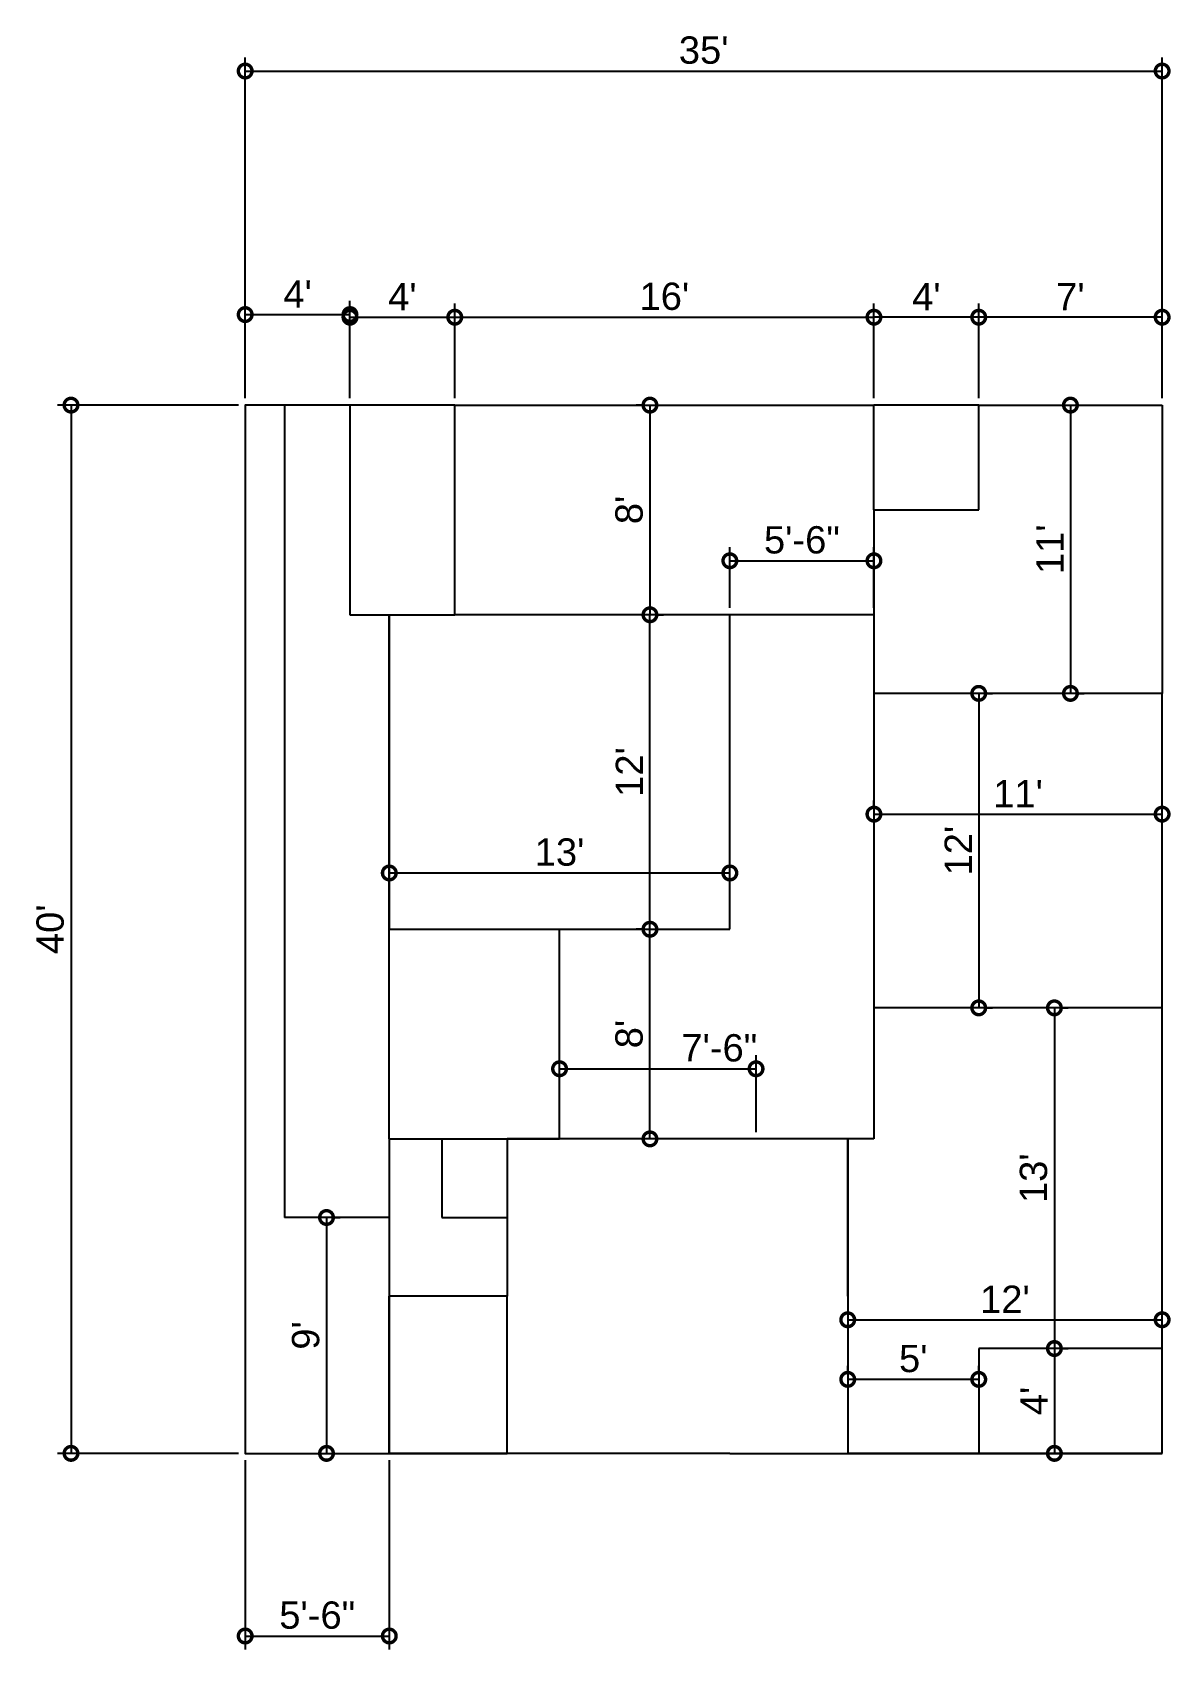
# Model space of a CAD drawing. Header units: feet. Extents: x 3402 to 3924, y -4314 to 48.
# Drawn here: x 3402 to 3924, y -3397 to -2657 of the extents above; entities that cross this region are included whole.
import ezdxf

# ---------------------------------------------------------------- set-up
doc = ezdxf.new("R2010")
doc.units = ezdxf.units.FT
doc.header["$MEASUREMENT"] = 0
for name, color, linetype in [('2d ciling', 52, 'Continuous'), ('2d walls', 9, 'Continuous'), ('dimentions', 230, 'Continuous')]:
    doc.layers.add(name, color=color, linetype=linetype)
doc.styles.get("Standard").update_dxf_attribs({"font": 'arial.ttf'})
doc.dimstyles.new('dimentions', dxfattribs={"dimscale": 5, "dimtxt": 2.5, "dimasz": 2.5, "dimexe": 1.25, "dimexo": 0.625, "dimtad": 1, "dimdec": 4, "dimzin": 0, "dimdsep": 46, "dimlunit": 4, "dimtxsty": 'Standard', "dimblk": 'DOTSMALL', "dimcen": 2.5, "dimadec": 0, "dimazin": 0, "dimtfac": 1, "dimtdec": 4, "dimtofl": 0, "dimtmove": 0, "dimatfit": 3, "dimfxl": 1, "dimtolj": 1, "dimtzin": 0, "dimarcsym": 0})

# ---------------------------------------------------------------- blocks, each defined once
blk = doc.blocks.new('_DotSmall')
at = {"color": 0, "linetype": 'ByBlock', "const_width": 0.5}
blk.add_lwpolyline([(-0.0625, 0, 1), (0.0625, 0, 1)], format="xyb", close=True, dxfattribs=at)
blk = doc.blocks.new('*D38')
at = {"layer": 'Defpoints', "color": 0, "transparency": 16777216}
for p in [(3499.76, -2827.46), (3419.98, -3307.46), (3499.76, -3307.46)]:
    blk.add_point(p, dxfattribs=at)
at = {"layer": 'dimentions', "color": 0, "lineweight": -2, "transparency": 16777216}
for p, q in [((3496.64, -2827.46), (3413.73, -2827.46)), ((3419.98, -2827.46), (3419.98, -3307.46)), ((3496.64, -3307.46), (3413.73, -3307.46))]:
    blk.add_line(p, q, dxfattribs=at)
at = {"layer": 'dimentions', "color": 0, "lineweight": -2, "transparency": 16777216, "xscale": 12.5, "yscale": 12.5, "zscale": 12.5}
for p, rotation in [((3419.98, -2827.46), 90), ((3419.98, -3307.46), 270)]:
    blk.add_blockref('_DotSmall', p, dxfattribs=dict(at, rotation=rotation))
at = {"layer": 'dimentions', "color": 0, "transparency": 16777216, "insert": (3410.47, -3067.46), "char_height": 12.5, "attachment_point": 5, "rotation": 90}
blk.add_mtext("\\A1;40'", dxfattribs=at)
blk = doc.blocks.new('*D39')
at = {"layer": 'Defpoints', "color": 0, "transparency": 16777216}
for p in [(3499.76, -3307.46), (3565.76, -3307.46), (3565.76, -3391.09)]:
    blk.add_point(p, dxfattribs=at)
at = {"layer": 'dimentions', "color": 0, "lineweight": -2, "transparency": 16777216}
for p, q in [((3499.76, -3310.59), (3499.76, -3397.34)), ((3565.76, -3310.59), (3565.76, -3397.34)), ((3499.76, -3391.09), (3565.76, -3391.09))]:
    blk.add_line(p, q, dxfattribs=at)
at = {"layer": 'dimentions', "color": 0, "lineweight": -2, "transparency": 16777216, "xscale": 12.5, "yscale": 12.5, "zscale": 12.5, "rotation": 180}
blk.add_blockref('_DotSmall', (3499.76, -3391.09), dxfattribs=at)
at = {"layer": 'dimentions', "color": 0, "lineweight": -2, "transparency": 16777216, "xscale": 12.5, "yscale": 12.5, "zscale": 12.5}
blk.add_blockref('_DotSmall', (3565.76, -3391.09), dxfattribs=at)
at = {"layer": 'dimentions', "color": 0, "transparency": 16777216, "insert": (3532.76, -3381.58), "char_height": 12.5, "attachment_point": 5}
blk.add_mtext('\\A1;5\'-6"', dxfattribs=at)
blk = doc.blocks.new('*D42')
at = {"layer": 'Defpoints', "color": 0, "transparency": 16777216}
for p in [(3787.76, -2787.21), (3595.76, -2827.46), (3787.76, -2827.46)]:
    blk.add_point(p, dxfattribs=at)
at = {"layer": 'dimentions', "color": 0, "lineweight": -2, "transparency": 16777216}
for p, q in [((3595.76, -2824.34), (3595.76, -2780.96)), ((3787.76, -2824.34), (3787.76, -2780.96)), ((3595.76, -2787.21), (3787.76, -2787.21))]:
    blk.add_line(p, q, dxfattribs=at)
at = {"layer": 'dimentions', "color": 0, "lineweight": -2, "transparency": 16777216, "xscale": 12.5, "yscale": 12.5, "zscale": 12.5, "rotation": 180}
blk.add_blockref('_DotSmall', (3595.76, -2787.21), dxfattribs=at)
at = {"layer": 'dimentions', "color": 0, "lineweight": -2, "transparency": 16777216, "xscale": 12.5, "yscale": 12.5, "zscale": 12.5}
blk.add_blockref('_DotSmall', (3787.76, -2787.21), dxfattribs=at)
at = {"layer": 'dimentions', "color": 0, "transparency": 16777216, "insert": (3691.76, -2777.7), "char_height": 12.5, "attachment_point": 5}
blk.add_mtext("\\A1;16'", dxfattribs=at)
blk = doc.blocks.new('*D43')
at = {"layer": 'Defpoints', "color": 0, "transparency": 16777216}
for p in [(3685.16, -2827.46), (3685.16, -2923.46), (3685.16, -2923.46)]:
    blk.add_point(p, dxfattribs=at)
at = {"layer": 'dimentions', "color": 0, "lineweight": -2, "transparency": 16777216}
for p, q in [((3682.03, -2827.46), (3678.91, -2827.46)), ((3685.16, -2827.46), (3685.16, -2923.46)), ((3682.03, -2923.46), (3678.91, -2923.46))]:
    blk.add_line(p, q, dxfattribs=at)
at = {"layer": 'dimentions', "color": 0, "lineweight": -2, "transparency": 16777216, "xscale": 12.5, "yscale": 12.5, "zscale": 12.5}
for p, rotation in [((3685.16, -2827.46), 90), ((3685.16, -2923.46), 270)]:
    blk.add_blockref('_DotSmall', p, dxfattribs=dict(at, rotation=rotation))
at = {"layer": 'dimentions', "color": 0, "transparency": 16777216, "insert": (3675.65, -2875.46), "char_height": 12.5, "attachment_point": 5, "rotation": 90}
blk.add_mtext("\\A1;8'", dxfattribs=at)
blk = doc.blocks.new('*D44')
at = {"layer": 'Defpoints', "color": 0, "transparency": 16777216}
for p in [(3787.76, -2898.74), (3721.76, -2923.46), (3787.76, -2923.46)]:
    blk.add_point(p, dxfattribs=at)
at = {"layer": 'dimentions', "color": 0, "lineweight": -2, "transparency": 16777216}
for p, q in [((3721.76, -2920.34), (3721.76, -2892.49)), ((3787.76, -2920.34), (3787.76, -2892.49)), ((3721.76, -2898.74), (3787.76, -2898.74))]:
    blk.add_line(p, q, dxfattribs=at)
at = {"layer": 'dimentions', "color": 0, "lineweight": -2, "transparency": 16777216, "xscale": 12.5, "yscale": 12.5, "zscale": 12.5, "rotation": 180}
blk.add_blockref('_DotSmall', (3721.76, -2898.74), dxfattribs=at)
at = {"layer": 'dimentions', "color": 0, "lineweight": -2, "transparency": 16777216, "xscale": 12.5, "yscale": 12.5, "zscale": 12.5}
blk.add_blockref('_DotSmall', (3787.76, -2898.74), dxfattribs=at)
at = {"layer": 'dimentions', "color": 0, "transparency": 16777216, "insert": (3754.76, -2889.23), "char_height": 12.5, "attachment_point": 5}
blk.add_mtext('\\A1;5\'-6"', dxfattribs=at)
blk = doc.blocks.new('*D45')
at = {"layer": 'Defpoints', "color": 0, "transparency": 16777216}
for p in [(3685.16, -2923.46), (3685.16, -2923.46), (3685.16, -3067.46)]:
    blk.add_point(p, dxfattribs=at)
at = {"layer": 'dimentions', "color": 0, "lineweight": -2, "transparency": 16777216}
for p, q in [((3685.16, -3067.46), (3685.16, -2923.46)), ((3688.28, -2923.46), (3691.41, -2923.46)), ((3688.28, -3067.46), (3691.41, -3067.46))]:
    blk.add_line(p, q, dxfattribs=at)
at = {"layer": 'dimentions', "color": 0, "lineweight": -2, "transparency": 16777216, "xscale": 12.5, "yscale": 12.5, "zscale": 12.5}
for p, rotation in [((3685.16, -2923.46), 90), ((3685.16, -3067.46), 270)]:
    blk.add_blockref('_DotSmall', p, dxfattribs=dict(at, rotation=rotation))
at = {"layer": 'dimentions', "color": 0, "transparency": 16777216, "insert": (3675.76, -2995.46), "char_height": 12.5, "attachment_point": 5, "rotation": 90}
blk.add_mtext("\\A1;12'", dxfattribs=at)
blk = doc.blocks.new('*D46')
at = {"layer": 'Defpoints', "color": 0, "transparency": 16777216}
for p in [(3565.76, -3041.7), (3721.76, -3041.7), (3721.76, -3041.7)]:
    blk.add_point(p, dxfattribs=at)
at = {"layer": 'dimentions', "color": 0, "lineweight": -2, "transparency": 16777216}
for p, q in [((3721.76, -3038.57), (3721.76, -3035.45)), ((3565.76, -3041.7), (3721.76, -3041.7)), ((3565.76, -3044.82), (3565.76, -3047.95))]:
    blk.add_line(p, q, dxfattribs=at)
at = {"layer": 'dimentions', "color": 0, "lineweight": -2, "transparency": 16777216, "xscale": 12.5, "yscale": 12.5, "zscale": 12.5, "rotation": 180}
blk.add_blockref('_DotSmall', (3565.76, -3041.7), dxfattribs=at)
at = {"layer": 'dimentions', "color": 0, "lineweight": -2, "transparency": 16777216, "xscale": 12.5, "yscale": 12.5, "zscale": 12.5}
blk.add_blockref('_DotSmall', (3721.76, -3041.7), dxfattribs=at)
at = {"layer": 'dimentions', "color": 0, "transparency": 16777216, "insert": (3643.76, -3032.19), "char_height": 12.5, "attachment_point": 5}
blk.add_mtext("\\A1;13'", dxfattribs=at)
blk = doc.blocks.new('*D47')
at = {"layer": 'Defpoints', "color": 0, "transparency": 16777216}
for p in [(3547.76, -2786), (3499.76, -2827.46), (3547.76, -2827.46)]:
    blk.add_point(p, dxfattribs=at)
at = {"layer": 'dimentions', "color": 0, "lineweight": -2, "transparency": 16777216}
for p, q in [((3499.76, -2824.34), (3499.76, -2779.75)), ((3547.76, -2824.34), (3547.76, -2779.75)), ((3499.76, -2786), (3547.76, -2786))]:
    blk.add_line(p, q, dxfattribs=at)
at = {"layer": 'dimentions', "color": 0, "lineweight": -2, "transparency": 16777216, "xscale": 12.5, "yscale": 12.5, "zscale": 12.5, "rotation": 180}
blk.add_blockref('_DotSmall', (3499.76, -2786), dxfattribs=at)
at = {"layer": 'dimentions', "color": 0, "lineweight": -2, "transparency": 16777216, "xscale": 12.5, "yscale": 12.5, "zscale": 12.5}
blk.add_blockref('_DotSmall', (3547.76, -2786), dxfattribs=at)
at = {"layer": 'dimentions', "color": 0, "transparency": 16777216, "insert": (3523.76, -2776.62), "char_height": 12.5, "attachment_point": 5}
blk.add_mtext("\\A1;4'", dxfattribs=at)
blk = doc.blocks.new('*D48')
at = {"layer": 'Defpoints', "color": 0, "transparency": 16777216}
for p in [(3595.76, -2787.21), (3547.76, -2827.46), (3595.76, -2827.46)]:
    blk.add_point(p, dxfattribs=at)
at = {"layer": 'dimentions', "color": 0, "lineweight": -2, "transparency": 16777216}
for p, q in [((3547.76, -2824.34), (3547.76, -2780.96)), ((3595.76, -2824.34), (3595.76, -2780.96)), ((3547.76, -2787.21), (3595.76, -2787.21))]:
    blk.add_line(p, q, dxfattribs=at)
at = {"layer": 'dimentions', "color": 0, "lineweight": -2, "transparency": 16777216, "xscale": 12.5, "yscale": 12.5, "zscale": 12.5, "rotation": 180}
blk.add_blockref('_DotSmall', (3547.76, -2787.21), dxfattribs=at)
at = {"layer": 'dimentions', "color": 0, "lineweight": -2, "transparency": 16777216, "xscale": 12.5, "yscale": 12.5, "zscale": 12.5}
blk.add_blockref('_DotSmall', (3595.76, -2787.21), dxfattribs=at)
at = {"layer": 'dimentions', "color": 0, "transparency": 16777216, "insert": (3571.76, -2777.83), "char_height": 12.5, "attachment_point": 5}
blk.add_mtext("\\A1;4'", dxfattribs=at)
blk = doc.blocks.new('*D50')
at = {"layer": 'Defpoints', "color": 0, "transparency": 16777216}
for p in [(3835.76, -2787.21), (3835.76, -2827.46), (3919.76, -2827.46)]:
    blk.add_point(p, dxfattribs=at)
at = {"layer": 'dimentions', "color": 0, "lineweight": -2, "transparency": 16777216}
for p, q in [((3835.76, -2824.34), (3835.76, -2780.96)), ((3919.76, -2824.34), (3919.76, -2780.96)), ((3919.76, -2787.21), (3835.76, -2787.21))]:
    blk.add_line(p, q, dxfattribs=at)
at = {"layer": 'dimentions', "color": 0, "lineweight": -2, "transparency": 16777216, "xscale": 12.5, "yscale": 12.5, "zscale": 12.5, "rotation": 180}
blk.add_blockref('_DotSmall', (3835.76, -2787.21), dxfattribs=at)
at = {"layer": 'dimentions', "color": 0, "lineweight": -2, "transparency": 16777216, "xscale": 12.5, "yscale": 12.5, "zscale": 12.5}
blk.add_blockref('_DotSmall', (3919.76, -2787.21), dxfattribs=at)
at = {"layer": 'dimentions', "color": 0, "transparency": 16777216, "insert": (3877.76, -2777.83), "char_height": 12.5, "attachment_point": 5}
blk.add_mtext("\\A1;7'", dxfattribs=at)
blk = doc.blocks.new('*D51')
at = {"layer": 'Defpoints', "color": 0, "transparency": 16777216}
for p in [(3919.76, -2674.48), (3499.76, -2827.46), (3919.76, -2827.46)]:
    blk.add_point(p, dxfattribs=at)
at = {"layer": 'dimentions', "color": 0, "lineweight": -2, "transparency": 16777216}
for p, q in [((3499.76, -2824.34), (3499.76, -2668.23)), ((3919.76, -2824.34), (3919.76, -2668.23)), ((3499.76, -2674.48), (3919.76, -2674.48))]:
    blk.add_line(p, q, dxfattribs=at)
at = {"layer": 'dimentions', "color": 0, "lineweight": -2, "transparency": 16777216, "xscale": 12.5, "yscale": 12.5, "zscale": 12.5, "rotation": 180}
blk.add_blockref('_DotSmall', (3499.76, -2674.48), dxfattribs=at)
at = {"layer": 'dimentions', "color": 0, "lineweight": -2, "transparency": 16777216, "xscale": 12.5, "yscale": 12.5, "zscale": 12.5}
blk.add_blockref('_DotSmall', (3919.76, -2674.48), dxfattribs=at)
at = {"layer": 'dimentions', "color": 0, "transparency": 16777216, "insert": (3709.76, -2664.97), "char_height": 12.5, "attachment_point": 5}
blk.add_mtext("\\A1;35'", dxfattribs=at)
blk = doc.blocks.new('*D52')
at = {"layer": 'Defpoints', "color": 0, "transparency": 16777216}
for p in [(3835.76, -2959.46), (3835.76, -3103.46), (3835.76, -3103.46)]:
    blk.add_point(p, dxfattribs=at)
at = {"layer": 'dimentions', "color": 0, "lineweight": -2, "transparency": 16777216}
for p, q in [((3835.76, -2959.46), (3835.76, -3103.46)), ((3838.89, -2959.46), (3842.01, -2959.46)), ((3838.89, -3103.46), (3842.01, -3103.46))]:
    blk.add_line(p, q, dxfattribs=at)
at = {"layer": 'dimentions', "color": 0, "lineweight": -2, "transparency": 16777216, "xscale": 12.5, "yscale": 12.5, "zscale": 12.5}
for p, rotation in [((3835.76, -2959.46), 90), ((3835.76, -3103.46), 270)]:
    blk.add_blockref('_DotSmall', p, dxfattribs=dict(at, rotation=rotation))
at = {"layer": 'dimentions', "color": 0, "transparency": 16777216, "insert": (3826.36, -3031.46), "char_height": 12.5, "attachment_point": 5, "rotation": 90}
blk.add_mtext("\\A1;12'", dxfattribs=at)
blk = doc.blocks.new('*D53')
at = {"layer": 'Defpoints', "color": 0, "transparency": 16777216}
for p in [(3787.76, -3014.76), (3919.76, -3014.76), (3919.76, -3014.76)]:
    blk.add_point(p, dxfattribs=at)
at = {"layer": 'dimentions', "color": 0, "lineweight": -2, "transparency": 16777216}
for p, q in [((3787.76, -3011.64), (3787.76, -3008.51)), ((3919.76, -3011.64), (3919.76, -3008.51)), ((3787.76, -3014.76), (3919.76, -3014.76))]:
    blk.add_line(p, q, dxfattribs=at)
at = {"layer": 'dimentions', "color": 0, "lineweight": -2, "transparency": 16777216, "xscale": 12.5, "yscale": 12.5, "zscale": 12.5, "rotation": 180}
blk.add_blockref('_DotSmall', (3787.76, -3014.76), dxfattribs=at)
at = {"layer": 'dimentions', "color": 0, "lineweight": -2, "transparency": 16777216, "xscale": 12.5, "yscale": 12.5, "zscale": 12.5}
blk.add_blockref('_DotSmall', (3919.76, -3014.76), dxfattribs=at)
at = {"layer": 'dimentions', "color": 0, "transparency": 16777216, "insert": (3853.76, -3005.36), "char_height": 12.5, "attachment_point": 5}
blk.add_mtext("\\A1;11'", dxfattribs=at)
blk = doc.blocks.new('*D54')
at = {"layer": 'Defpoints', "color": 0, "transparency": 16777216}
for p in [(3787.76, -2787.21), (3787.76, -2827.26), (3835.76, -2827.26)]:
    blk.add_point(p, dxfattribs=at)
at = {"layer": 'dimentions', "color": 0, "lineweight": -2, "transparency": 16777216}
for p, q in [((3787.76, -2824.13), (3787.76, -2780.96)), ((3835.76, -2824.13), (3835.76, -2780.96)), ((3835.76, -2787.21), (3787.76, -2787.21))]:
    blk.add_line(p, q, dxfattribs=at)
at = {"layer": 'dimentions', "color": 0, "lineweight": -2, "transparency": 16777216, "xscale": 12.5, "yscale": 12.5, "zscale": 12.5, "rotation": 180}
blk.add_blockref('_DotSmall', (3787.76, -2787.21), dxfattribs=at)
at = {"layer": 'dimentions', "color": 0, "lineweight": -2, "transparency": 16777216, "xscale": 12.5, "yscale": 12.5, "zscale": 12.5}
blk.add_blockref('_DotSmall', (3835.76, -2787.21), dxfattribs=at)
at = {"layer": 'dimentions', "color": 0, "transparency": 16777216, "insert": (3811.76, -2777.83), "char_height": 12.5, "attachment_point": 5}
blk.add_mtext("\\A1;4'", dxfattribs=at)
blk = doc.blocks.new('*D57')
at = {"layer": 'Defpoints', "color": 0, "transparency": 16777216}
for p in [(3870.42, -3103.46), (3870.42, -3259.46), (3870.42, -3259.46)]:
    blk.add_point(p, dxfattribs=at)
at = {"layer": 'dimentions', "color": 0, "lineweight": -2, "transparency": 16777216}
for p, q in [((3870.42, -3103.46), (3870.42, -3259.46)), ((3873.54, -3103.46), (3876.67, -3103.46)), ((3873.54, -3259.46), (3876.67, -3259.46))]:
    blk.add_line(p, q, dxfattribs=at)
at = {"layer": 'dimentions', "color": 0, "lineweight": -2, "transparency": 16777216, "xscale": 12.5, "yscale": 12.5, "zscale": 12.5}
for p, rotation in [((3870.42, -3103.46), 90), ((3870.42, -3259.46), 270)]:
    blk.add_blockref('_DotSmall', p, dxfattribs=dict(at, rotation=rotation))
at = {"layer": 'dimentions', "color": 0, "transparency": 16777216, "insert": (3860.9, -3181.46), "char_height": 12.5, "attachment_point": 5, "rotation": 90}
blk.add_mtext("\\A1;13'", dxfattribs=at)
blk = doc.blocks.new('*D58')
at = {"layer": 'Defpoints', "color": 0, "transparency": 16777216}
for p in [(3775.76, -3246.29), (3919.76, -3246.29), (3919.76, -3246.29)]:
    blk.add_point(p, dxfattribs=at)
at = {"layer": 'dimentions', "color": 0, "lineweight": -2, "transparency": 16777216}
for p, q in [((3919.76, -3243.17), (3919.76, -3240.04)), ((3775.76, -3246.29), (3919.76, -3246.29)), ((3775.76, -3249.42), (3775.76, -3252.54))]:
    blk.add_line(p, q, dxfattribs=at)
at = {"layer": 'dimentions', "color": 0, "lineweight": -2, "transparency": 16777216, "xscale": 12.5, "yscale": 12.5, "zscale": 12.5, "rotation": 180}
blk.add_blockref('_DotSmall', (3775.76, -3246.29), dxfattribs=at)
at = {"layer": 'dimentions', "color": 0, "lineweight": -2, "transparency": 16777216, "xscale": 12.5, "yscale": 12.5, "zscale": 12.5}
blk.add_blockref('_DotSmall', (3919.76, -3246.29), dxfattribs=at)
at = {"layer": 'dimentions', "color": 0, "transparency": 16777216, "insert": (3847.76, -3236.89), "char_height": 12.5, "attachment_point": 5}
blk.add_mtext("\\A1;12'", dxfattribs=at)
blk = doc.blocks.new('*D59')
at = {"layer": 'Defpoints', "color": 0, "transparency": 16777216}
for p in [(3870.42, -3259.46), (3870.42, -3307.46), (3870.42, -3307.46)]:
    blk.add_point(p, dxfattribs=at)
at = {"layer": 'dimentions', "color": 0, "lineweight": -2, "transparency": 16777216}
for p, q in [((3870.42, -3259.46), (3870.42, -3307.46)), ((3873.54, -3259.46), (3876.67, -3259.46)), ((3867.29, -3307.46), (3864.17, -3307.46))]:
    blk.add_line(p, q, dxfattribs=at)
at = {"layer": 'dimentions', "color": 0, "lineweight": -2, "transparency": 16777216, "xscale": 12.5, "yscale": 12.5, "zscale": 12.5}
for p, rotation in [((3870.42, -3259.46), 90), ((3870.42, -3307.46), 270)]:
    blk.add_blockref('_DotSmall', p, dxfattribs=dict(at, rotation=rotation))
at = {"layer": 'dimentions', "color": 0, "transparency": 16777216, "insert": (3861.04, -3283.46), "char_height": 12.5, "attachment_point": 5, "rotation": 90}
blk.add_mtext("\\A1;4'", dxfattribs=at)
blk = doc.blocks.new('*D60')
at = {"layer": 'Defpoints', "color": 0, "transparency": 16777216}
for p in [(3775.76, -3273.58), (3775.76, -3273.58), (3835.76, -3273.58)]:
    blk.add_point(p, dxfattribs=at)
at = {"layer": 'dimentions', "color": 0, "lineweight": -2, "transparency": 16777216}
for p, q in [((3775.76, -3270.45), (3775.76, -3267.33)), ((3835.76, -3270.45), (3835.76, -3267.33)), ((3835.76, -3273.58), (3775.76, -3273.58))]:
    blk.add_line(p, q, dxfattribs=at)
at = {"layer": 'dimentions', "color": 0, "lineweight": -2, "transparency": 16777216, "xscale": 12.5, "yscale": 12.5, "zscale": 12.5, "rotation": 180}
blk.add_blockref('_DotSmall', (3775.76, -3273.58), dxfattribs=at)
at = {"layer": 'dimentions', "color": 0, "lineweight": -2, "transparency": 16777216, "xscale": 12.5, "yscale": 12.5, "zscale": 12.5}
blk.add_blockref('_DotSmall', (3835.76, -3273.58), dxfattribs=at)
at = {"layer": 'dimentions', "color": 0, "transparency": 16777216, "insert": (3805.76, -3264.1), "char_height": 12.5, "attachment_point": 5}
blk.add_mtext("\\A1;5'", dxfattribs=at)
blk = doc.blocks.new('*D111')
at = {"layer": 'Defpoints', "color": 0, "transparency": 16777216}
for p in [(3643.76, -3131.35), (3733.76, -3131.35), (3733.76, -3163.46)]:
    blk.add_point(p, dxfattribs=at)
at = {"layer": 'dimentions', "color": 0, "lineweight": -2, "transparency": 16777216}
for p, q in [((3643.76, -3128.22), (3643.76, -3125.1)), ((3733.76, -3160.34), (3733.76, -3125.1)), ((3643.76, -3131.35), (3733.76, -3131.35))]:
    blk.add_line(p, q, dxfattribs=at)
at = {"layer": 'dimentions', "color": 0, "lineweight": -2, "transparency": 16777216, "xscale": 12.5, "yscale": 12.5, "zscale": 12.5, "rotation": 180}
blk.add_blockref('_DotSmall', (3643.76, -3131.35), dxfattribs=at)
at = {"layer": 'dimentions', "color": 0, "lineweight": -2, "transparency": 16777216, "xscale": 12.5, "yscale": 12.5, "zscale": 12.5}
blk.add_blockref('_DotSmall', (3733.76, -3131.35), dxfattribs=at)
at = {"layer": 'dimentions', "color": 0, "transparency": 16777216, "insert": (3716.92, -3121.84), "char_height": 12.5, "attachment_point": 5}
blk.add_mtext('\\A1;7\'-6"', dxfattribs=at)
blk = doc.blocks.new('*D112')
at = {"layer": 'Defpoints', "color": 0, "transparency": 16777216}
for p in [(3685.16, -3067.46), (3685.16, -3067.46), (3685.16, -3163.46)]:
    blk.add_point(p, dxfattribs=at)
at = {"layer": 'dimentions', "color": 0, "lineweight": -2, "transparency": 16777216}
for p, q in [((3682.03, -3067.46), (3678.91, -3067.46)), ((3685.16, -3163.46), (3685.16, -3067.46)), ((3682.03, -3163.46), (3678.91, -3163.46))]:
    blk.add_line(p, q, dxfattribs=at)
at = {"layer": 'dimentions', "color": 0, "lineweight": -2, "transparency": 16777216, "xscale": 12.5, "yscale": 12.5, "zscale": 12.5}
for p, rotation in [((3685.16, -3067.46), 90), ((3685.16, -3163.46), 270)]:
    blk.add_blockref('_DotSmall', p, dxfattribs=dict(at, rotation=rotation))
at = {"layer": 'dimentions', "color": 0, "transparency": 16777216, "insert": (3675.65, -3115.46), "char_height": 12.5, "attachment_point": 5, "rotation": 90}
blk.add_mtext("\\A1;8'", dxfattribs=at)
blk = doc.blocks.new('*D113')
at = {"layer": 'Defpoints', "color": 0, "transparency": 16777216}
for p in [(3536.18, -3199.46), (3536.18, -3307.46), (3537.01, -3307.46)]:
    blk.add_point(p, dxfattribs=at)
at = {"layer": 'dimentions', "color": 0, "lineweight": -2, "transparency": 16777216}
for p, q in [((3537.01, -3199.46), (3537.01, -3307.46)), ((3539.3, -3199.46), (3543.26, -3199.46)), ((3539.3, -3307.46), (3543.26, -3307.46))]:
    blk.add_line(p, q, dxfattribs=at)
at = {"layer": 'dimentions', "color": 0, "lineweight": -2, "transparency": 16777216, "xscale": 12.5, "yscale": 12.5, "zscale": 12.5}
for p, rotation in [((3537.01, -3199.46), 90), ((3537.01, -3307.46), 270)]:
    blk.add_blockref('_DotSmall', p, dxfattribs=dict(at, rotation=rotation))
at = {"layer": 'dimentions', "color": 0, "transparency": 16777216, "insert": (3527.51, -3253.46), "char_height": 12.5, "attachment_point": 5, "rotation": 90}
blk.add_mtext("\\A1;9'", dxfattribs=at)
blk = doc.blocks.new('*D114')
at = {"layer": 'Defpoints', "color": 0, "transparency": 16777216}
for p in [(3877.76, -2827.46), (3877.76, -2959.46), (3877.76, -2959.46)]:
    blk.add_point(p, dxfattribs=at)
at = {"layer": 'dimentions', "color": 0, "lineweight": -2, "transparency": 16777216}
for p, q in [((3877.76, -2827.46), (3877.76, -2959.46)), ((3880.89, -2827.46), (3884.01, -2827.46)), ((3880.89, -2959.46), (3884.01, -2959.46))]:
    blk.add_line(p, q, dxfattribs=at)
at = {"layer": 'dimentions', "color": 0, "lineweight": -2, "transparency": 16777216, "xscale": 12.5, "yscale": 12.5, "zscale": 12.5}
for p, rotation in [((3877.76, -2827.46), 90), ((3877.76, -2959.46), 270)]:
    blk.add_blockref('_DotSmall', p, dxfattribs=dict(at, rotation=rotation))
at = {"layer": 'dimentions', "color": 0, "transparency": 16777216, "insert": (3868.36, -2893.46), "char_height": 12.5, "attachment_point": 5, "rotation": 90}
blk.add_mtext("\\A1;11'", dxfattribs=at)

msp = doc.modelspace()

# ---------------------------------------------------------------- linework, layer by layer
at = {"layer": '2d ciling'}
for p, q in [((3517.76163, -2827.46082), (3517.76163, -3199.46082)), ((3787.76163, -2875.46082), (3787.76163, -2827.46082)), ((3565.76163, -3163.46082), (3589.76163, -3163.46082)), ((3565.76163, -3163.46082), (3565.76163, -3199.46082)), ((3589.76163, -3163.46082), (3589.76163, -3199.46082)), ((3565.76163, -3199.46082), (3517.76163, -3199.46082)), ((3565.76163, -3199.46082), (3565.76163, -3235.46082)), ((3589.76163, -3199.46082), (3619.76163, -3199.46082))]:
    msp.add_line(p, q, dxfattribs=at)
at = {"layer": '2d walls'}
for p, q in [((3547.76163, -2827.46082), (3547.76163, -2923.46082)), ((3595.76163, -2827.46082), (3547.76163, -2827.46082)), ((3595.76163, -2923.46082), (3595.76163, -2827.46082)), ((3595.76163, -2827.46082), (3787.76163, -2827.46082)), ((3835.76163, -2827.46082), (3919.76163, -2827.46082)), ((3919.76163, -2827.46082), (3919.76163, -2959.46082)), ((3787.76163, -2875.46082), (3787.76163, -2923.46082)), ((3787.76163, -2875.46082), (3835.76163, -2875.46082)), ((3547.76163, -2923.46082), (3595.76163, -2923.46082)), ((3565.76163, -2923.46082), (3565.76163, -3067.46082)), ((3787.76163, -2923.46082), (3595.76163, -2923.46082)), ((3721.76163, -3067.46082), (3721.76163, -2923.46082)), ((3787.76163, -2923.46082), (3787.76163, -3061.46082)), ((3835.76163, -2959.46082), (3787.76163, -2959.46082)), ((3919.76163, -2959.46082), (3835.76163, -2959.46082)), ((3919.76163, -3307.46082), (3919.76163, -2959.46082)), ((3787.76163, -3061.46082), (3787.76163, -3163.46082)), ((3565.76163, -3067.46082), (3721.76163, -3067.46082)), ((3643.76163, -3163.46082), (3643.76163, -3067.46082)), ((3919.76163, -3103.46082), (3787.76163, -3103.46082)), ((3919.76163, -3259.46082), (3919.76163, -3103.46082)), ((3775.76163, -3163.46082), (3619.76163, -3163.46082)), ((3619.76163, -3163.46082), (3619.76163, -3235.46082)), ((3619.76163, -3163.46082), (3643.76163, -3163.46082)), ((3775.76163, -3235.46082), (3775.76163, -3163.46082)), ((3775.76163, -3163.46082), (3775.76163, -3307.46082)), ((3787.76163, -3163.46082), (3775.76163, -3163.46082)), ((3619.76163, -3235.46082), (3565.76163, -3235.46082)), ((3565.76163, -3235.46082), (3565.76163, -3307.46082)), ((3619.8163, -3307.46082), (3619.76163, -3235.46082)), ((3919.76163, -3259.46082), (3835.76163, -3259.46082)), ((3835.76163, -3259.46082), (3835.76163, -3307.46082)), ((3721.76163, -3307.46082), (3565.76163, -3307.46082)), ((3565.76163, -3307.46082), (3619.8163, -3307.46082)), ((3565.76163, -3307.46082), (3619.8163, -3307.46082)), ((3721.76163, -3307.46082), (3919.76163, -3307.46082)), ((3919.76163, -3307.46082), (3775.76163, -3307.46082))]:
    msp.add_line(p, q, dxfattribs=at)
for points in [[(3547.76163, -2827.46082), (3499.76163, -2827.46082), (3499.76163, -3307.46082), (3565.76163, -3307.46082), (3565.76163, -3235.46082)], [(3835.76163, -2875.46082), (3835.76163, -2827.46082), (3787.76163, -2827.46082)], [(3787.76163, -2875.46082), (3787.76163, -2923.46082)], [(3565.76163, -3163.46082), (3565.76163, -2923.46082)], [(3589.76163, -3163.46082), (3619.76163, -3163.46082), (3619.76163, -3235.46082), (3565.76163, -3235.46082)]]:
    msp.add_lwpolyline(points, dxfattribs=at)

# ---------------------------------------------------------------- dimensions: what is measured, and where the dimension line sits
at = {"layer": 'dimentions'}
for base, p1, p2, picture, middle in [((3919.76163, -2674.47963), (3499.76163, -2827.46082), (3919.76163, -2827.46082), '*D51', (3709.76163, -2664.9682)), ((3547.76163, -2785.99677), (3499.76163, -2827.46082), (3547.76163, -2827.46082), '*D47', (3523.76163, -2776.62177)), ((3595.76163, -2787.20663), (3547.76163, -2827.46082), (3595.76163, -2827.46082), '*D48', (3571.76163, -2777.83163)), ((3787.76163, -2787.20663), (3595.76163, -2827.46082), (3787.76163, -2827.46082), '*D42', (3691.76163, -2777.69947)), ((3787.76163, -2787.20663), (3835.76163, -2827.25702), (3787.76163, -2827.25702), '*D54', (3811.76163, -2777.83163)), ((3835.76163, -2787.20663), (3919.76163, -2827.46082), (3835.76163, -2827.46082), '*D50', (3877.76163, -2777.83163)), ((3787.76163, -2898.73638), (3721.76163, -2923.46082), (3787.76163, -2923.46082), '*D44', (3754.76163, -2889.22922)), ((3919.76163, -3014.7629), (3787.76163, -3014.7629), (3919.76163, -3014.7629), '*D53', (3853.76163, -3005.36232)), ((3721.76163, -3041.69861), (3565.76163, -3041.69861), (3721.76163, -3041.69861), '*D46', (3643.76163, -3032.18718)), ((3919.76163, -3246.2906), (3775.76163, -3246.2906), (3919.76163, -3246.2906), '*D58', (3847.76163, -3236.89002)), ((3775.76163, -3273.57847), (3835.76163, -3273.57847), (3775.76163, -3273.57847), '*D60', (3805.76163, -3264.09689)), ((3565.76163, -3391.08932), (3499.76163, -3307.46082), (3565.76163, -3307.46082), '*D39', (3532.76163, -3381.58216))]:
    dim = msp.add_linear_dim(base=base, p1=p1, p2=p2, dimstyle='dimentions', dxfattribs=at)
    dim.commit()
    dim.dimension.update_dxf_attribs({"geometry": picture, "text_midpoint": middle})
for base, p1, p2, picture, middle in [((3419.97551, -3307.46082), (3499.76163, -2827.46082), (3499.76163, -3307.46082), '*D38', (3410.46835, -3067.46082)), ((3877.76163, -2959.46082), (3877.76163, -2827.46082), (3877.76163, -2959.46082), '*D114', (3868.36105, -2893.46082)), ((3685.15782, -2923.46082), (3685.15782, -3067.46082), (3685.15782, -2923.46082), '*D45', (3675.75724, -2995.46082)), ((3835.76163, -3103.46082), (3835.76163, -2959.46082), (3835.76163, -3103.46082), '*D52', (3826.36105, -3031.46082)), ((3870.4156, -3259.46082), (3870.4156, -3103.46082), (3870.4156, -3259.46082), '*D57', (3860.90417, -3181.46082)), ((3537.0147, -3307.46082), (3536.17657, -3199.46082), (3536.17657, -3307.46082), '*D113', (3527.50754, -3253.46082)), ((3870.4156, -3307.46082), (3870.4156, -3259.46082), (3870.4156, -3307.46082), '*D59', (3861.0406, -3283.46082))]:
    dim = msp.add_linear_dim(base=base, p1=p1, p2=p2, angle=90, dimstyle='dimentions', dxfattribs=at)
    dim.commit()
    dim.dimension.update_dxf_attribs({"geometry": picture, "text_midpoint": middle})
for base, p1, p2, picture, middle in [((3685.15782, -2923.46082), (3685.15782, -2827.46082), (3685.15782, -2923.46082), '*D43', (3685.15782, -2875.46082)), ((3685.15782, -3067.46082), (3685.15782, -3163.46082), (3685.15782, -3067.46082), '*D112', (3685.15782, -3115.46082))]:
    dim = msp.add_linear_dim(base=base, p1=p1, p2=p2, angle=90, dimstyle='dimentions', dxfattribs=at)
    dim.commit()
    dim.dimension.update_dxf_attribs({"geometry": picture, "text_midpoint": middle, "dimtype": 160})
dim = msp.add_linear_dim(base=(3733.76163, -3131.3496), p1=(3643.76163, -3131.3496), p2=(3733.76163, -3163.46082), dimstyle='dimentions', dxfattribs=at)
dim.commit()
dim.dimension.update_dxf_attribs({"geometry": '*D111', "text_midpoint": (3716.91919, -3131.3496), "dimtype": 160})

doc.saveas('drawing.dxf')
